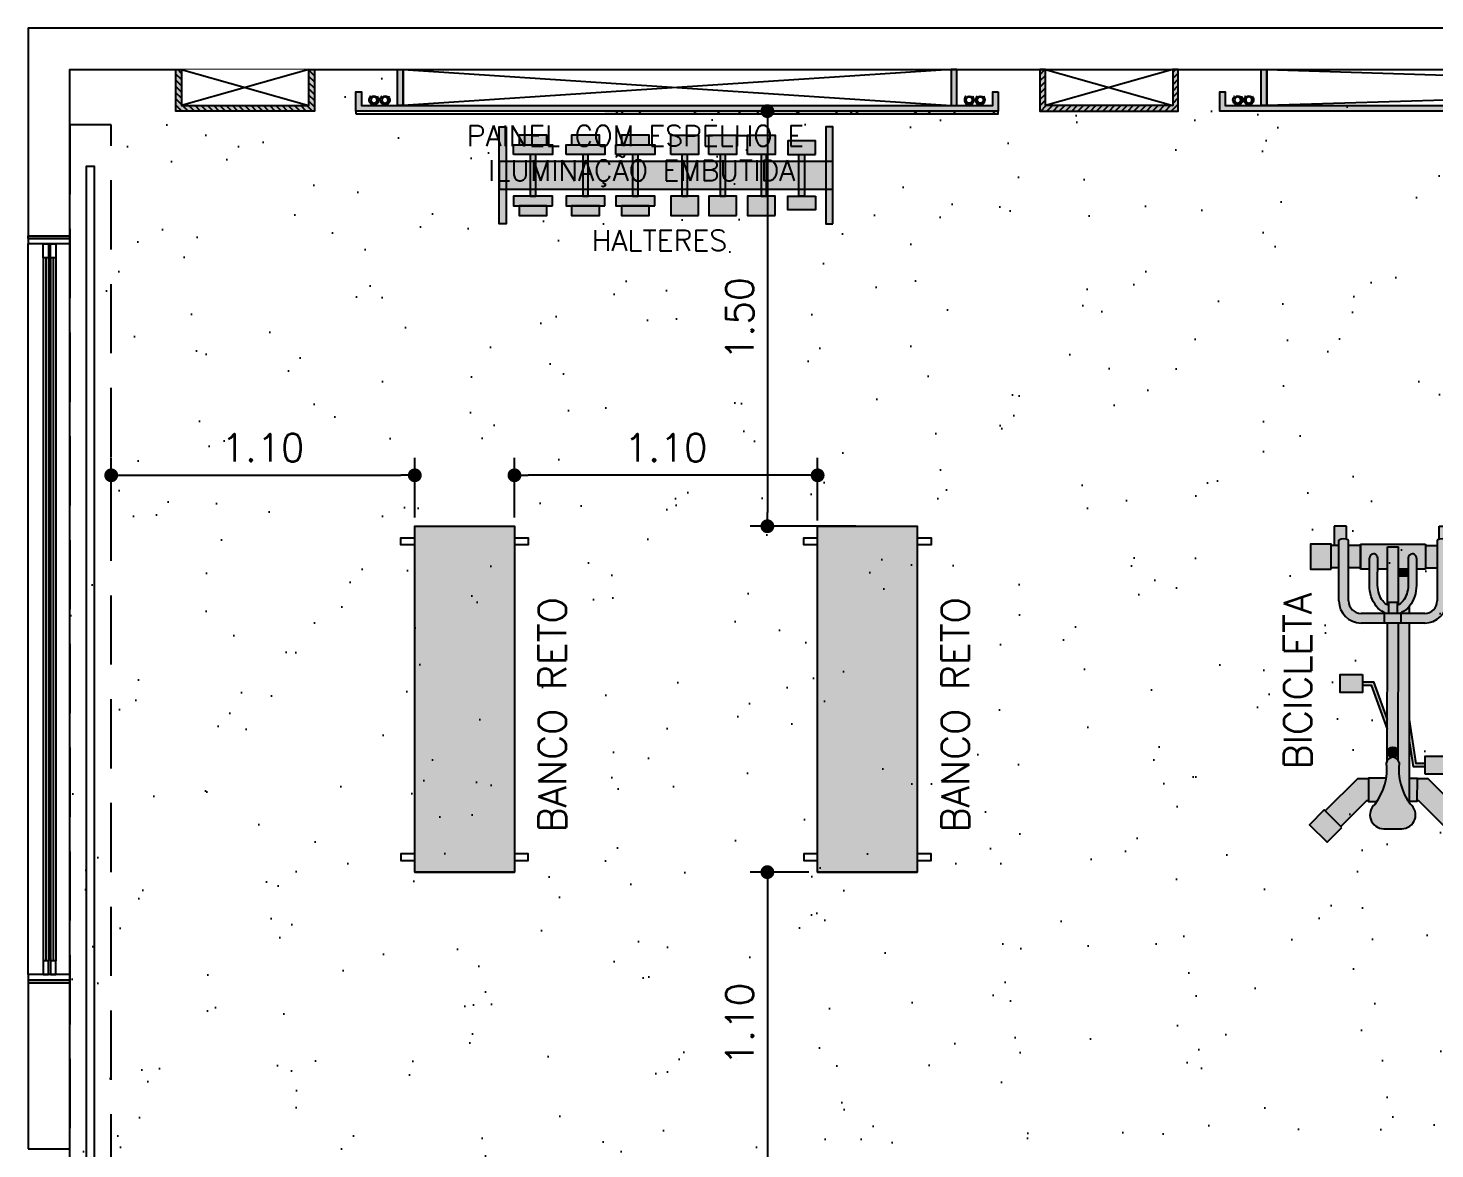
# Model space of a CAD drawing. Header units: inches. Extents: x -55 to 600, y -103 to 167.
# Drawn here: x 190.78 to 195.86, y -5.28 to -1.23 of the extents above; entities that cross this region are included whole.
import ezdxf

# ---------------------------------------------------------------- set-up
doc = ezdxf.new("R2010")
doc.units = ezdxf.units.IN
doc.header["$MEASUREMENT"] = 0
doc.set_wipeout_variables(frame=1)
doc.linetypes.add('HIDDEN', pattern=[0.375, 0.25, -0.125])
for name, color, linetype in [('AI-Caixilhos', 2, 'Continuous'), ('AI-Cotas', 12, 'Continuous'), ('AI-Hatch mob', 254, 'Continuous'), ('AI-Hatch piso', 252, 'Continuous'), ('AI-Mob', 2, 'Continuous'), ('AI-Pen 05', 5, 'Continuous'), ('AI-Piso', 1, 'Continuous'), ('AI-Produção', 1, 'Continuous'), ('AI-Proj', 1, 'HIDDEN'), ('AI-Texto acabamento', 1, 'Continuous')]:
    doc.layers.add(name, color=color, linetype=linetype)
doc.styles.add('RS100', font='romans.shx', dxfattribs={"height": 0.2})
doc.styles.add('RS50', font='romans.shx', dxfattribs={"height": 0.1})
doc.dimstyles.new('Cota 50', dxfattribs={"dimscale": 0.05, "dimtxt": 0.1, "dimasz": 1, "dimexe": 1.25, "dimexo": 0.625, "dimgap": 1, "dimtad": 1, "dimzin": 4, "dimdsep": 46, "dimtxsty": 'RS50', "dimblk": 'DOT', "dimcen": 0.1, "dimclrd": 12, "dimclre": 12, "dimclrt": 2, "dimadec": 0, "dimazin": 0, "dimtfac": 1, "dimtix": 1, "dimtmove": 0, "dimatfit": 3, "dimldrblk": 'DOT', "dimfxl": 1.25, "dimarcsym": 0})

# ---------------------------------------------------------------- blocks, each defined once
blk = doc.blocks.new('LÂMPADA T5-CORTE')
for p, q in [((-0.0045, 0), (-0.0045, -0.003)), ((-0.0045, 0), (-0.0045, -0.003)), ((0, 0), (0, -0.003)), ((0, 0), (0, -0.003)), ((-0.0153, -0.0317), (-0.0164, -0.0328)), ((-0.0155, -0.0337), (-0.0164, -0.0328)), ((-0.0144, -0.0326), (-0.0155, -0.0337)), ((-0.0096, -0.003), (-0.0096, -0.0047)), ((-0.0022, -0.003), (-0.0096, -0.003)), ((-0.0084, -0.0043), (-0.0084, -0.0055)), ((-0.0022, -0.0043), (-0.0084, -0.0043)), ((-0.0022, -0.003), (0.0052, -0.003)), ((-0.0022, -0.0043), (0.004, -0.0043)), ((0.004, -0.0043), (0.004, -0.0055)), ((0.0052, -0.003), (0.0052, -0.0047)), ((0.01, -0.0326), (0.0111, -0.0337)), ((0.0109, -0.0317), (0.0121, -0.0328)), ((0.0111, -0.0337), (0.0121, -0.0328))]:
    blk.add_line(p, q)
at = {"color": 253}
for p, q in [((0.0356, 0), (0.0356, -0.003)), ((0.0356, 0), (0.0356, -0.003)), ((0.0401, 0), (0.0401, -0.003)), ((0.0401, 0), (0.0401, -0.003)), ((0.0248, -0.0317), (0.0237, -0.0328)), ((0.0246, -0.0337), (0.0237, -0.0328)), ((0.0257, -0.0326), (0.0246, -0.0337)), ((0.0305, -0.003), (0.0305, -0.0047)), ((0.0379, -0.003), (0.0305, -0.003)), ((0.0317, -0.0043), (0.0317, -0.0055)), ((0.0379, -0.0043), (0.0317, -0.0043)), ((0.0379, -0.003), (0.0453, -0.003)), ((0.0379, -0.0043), (0.0441, -0.0043)), ((0.0441, -0.0043), (0.0441, -0.0055)), ((0.0453, -0.003), (0.0453, -0.0047)), ((0.0501, -0.0326), (0.0512, -0.0337)), ((0.051, -0.0317), (0.0521, -0.0328)), ((0.0512, -0.0337), (0.0521, -0.0328))]:
    blk.add_line(p, q, dxfattribs=at)
at = {"extrusion": (0, 0, -1)}
for radius in [0.0136, 0.0124, 0.0113]:
    blk.add_circle((0.0022, -0.0204), radius, dxfattribs=at)
at = {"color": 253, "extrusion": (0, 0, -1)}
for radius in [0.0136, 0.0124, 0.0113]:
    blk.add_circle((-0.0379, -0.0204), radius, dxfattribs=at)
at = {"extrusion": (0, 0, -1)}
for radius, start, end in [(0.0173, 319.096, 64.6642), (0.0161, 319.096, 67.4235), (0.0161, 112.5765, 220.904), (0.0173, 115.3358, 220.904)]:
    blk.add_arc((0.0022, -0.0204), radius, start, end, dxfattribs=at)
for centre, radius, start, end in [((-0.0153, -0.0317), 0.00124, 315, 40.904), ((-0.0022, 0.0032), 0.00834, 243.2214, 296.7786), ((0.0109, -0.0317), 0.00124, 139.096, 225)]:
    blk.add_arc(centre, radius, start, end)
at = {"color": 253, "extrusion": (0, 0, -1)}
for radius, start, end in [(0.0173, 319.096, 64.6642), (0.0161, 319.096, 67.4235), (0.0161, 112.5765, 220.904), (0.0173, 115.3358, 220.904)]:
    blk.add_arc((-0.0379, -0.0204), radius, start, end, dxfattribs=at)
at = {"color": 253}
for centre, radius, start, end in [((0.0248, -0.0317), 0.00124, 315, 40.904), ((0.0379, 0.0032), 0.00834, 243.2214, 296.7786), ((0.051, -0.0317), 0.00124, 139.096, 225)]:
    blk.add_arc(centre, radius, start, end, dxfattribs=at)
blk = doc.blocks.new('*U95')
blk.add_lwpolyline([(0.02, 0), (4.322, 0), (4.322, 0.13), (0.02, 0.13)], close=True)
at = {"layer": 'AI-Produção', "xscale": -1}
blk.add_blockref('LÂMPADA T5-CORTE', (-0.0472, 0.13), dxfattribs=at)
at = {"layer": 'AI-Produção'}
blk.add_blockref('LÂMPADA T5-CORTE', (4.3892, 0.13), dxfattribs=at)
blk.add_wipeout([(0.02, 0), (4.322, 0), (4.322, 0.13), (0.02, 0.13)])
at = {"layer": 'AI-Hatch mob', "true_color": 0xd3bf96}
h = blk.add_hatch(color=9, dxfattribs=at)
h.paths.add_polyline_path([(0.02, 0.13), (0, 0.13), (0, 0), (0.02, 0)])
h.paths.add_polyline_path([(4.492, 0.08), (4.492, 0.15), (-0.15, 0.15), (-0.15, 0.08), (-0.13, 0.08), (-0.13, 0.13), (4.472, 0.13), (4.472, 0.08)])
h.paths.add_polyline_path([(4.322, 0.13), (4.342, 0.13), (4.342, 0), (4.322, 0)])
blk.add_lwpolyline([(4.492, 0.08), (4.492, 0.15), (-0.15, 0.15), (-0.15, 0.08), (-0.13, 0.08), (-0.13, 0.13), (4.472, 0.13), (4.472, 0.08), (4.492, 0.08)])
for points in [[(0.02, 0.13), (0, 0.13), (0, 0), (0.02, 0)], [(4.322, 0.13), (4.342, 0.13), (4.342, 0), (4.322, 0)]]:
    blk.add_lwpolyline(points, close=True)
at = {"layer": 'AI-Produção'}
for p, q in [((0.02, 0), (4.322, 0.13)), ((4.322, 0), (0.02, 0.13))]:
    blk.add_line(p, q, dxfattribs=at)
blk = doc.blocks.new('*U96')
at = {"layer": 'AI-Hatch mob'}
h = blk.add_hatch(color=253, dxfattribs=at)
h.set_gradient(color1=(173, 173, 173), rotation=45, tint=1, name='CYLINDER')
h.paths.add_polyline_path([(0.8984, 0.01), (0.8984, 0), (2.32, 0), (2.32, 0.01)])
h = blk.add_hatch(dxfattribs=at)
h.set_pattern_fill('AR-RROOF', color=252, scale=0.15, angle=45, style=0)
h.set_pattern_definition([(45, (0.46553, 0), (0.127279, 0.339411), [2.25, -0.3, 0.75, -0.15]), (45, (0.55356, 0.1941), (-0.247134, 0.035002), [0.45, -0.0495, 0.9, -0.1125]), (45, (0.4284, 0.14319), (0.480479, 0.6226075), [1.2, -0.21, 0.6, -0.15])])
h.paths.add_polyline_path([(0.8984, 0.01), (0.8984, 0), (2.32, 0), (2.32, 0.01)])
blk.add_lwpolyline([(0, 0.01), (2.32, 0.01), (2.32, 0), (0, 0)], close=True)
blk = doc.blocks.new('sc2000')
at = {"layer": 'AI-Hatch mob', "ltscale": 3}
h = blk.add_hatch(color=31, dxfattribs=at)
h.paths.add_polyline_path([(-52.0181, 58.205), (-52.0831, 58.205), (-52.0831, 58.125), (-52.0181, 58.125)])
h.paths.add_polyline_path([(-52.313, 57.8984), (-52.378, 57.8984), (-52.378, 57.8184), (-52.313, 57.8184)])
h.paths.add_polyline_path([(-52.5607, 58.3157), (-52.6243, 58.2521), (-52.5713, 58.1991), (-52.5076, 58.2627)])
h.paths.add_polyline_path([(-52.5713, 57.8309), (-52.6243, 57.7779), (-52.5607, 57.7143), (-52.5076, 57.7673)])
h.paths.add_polyline_path([(-51.547, 57.7925), (-51.637, 57.7925), (-51.637, 57.7175), (-51.547, 57.7175)])
h.paths.add_polyline_path([(-51.547, 58.1325), (-51.637, 58.1325), (-51.637, 58.1), (-51.597, 58.1, -0.414214), (-51.582, 58.085, -0.414214), (-51.597, 58.07), (-51.637, 58.07), (-51.637, 58.035), (-51.557, 58.035), (-51.557, 57.995), (-51.637, 57.995), (-51.637, 57.96), (-51.597, 57.96, -0.414214), (-51.582, 57.945, -0.414214), (-51.597, 57.93), (-51.637, 57.93), (-51.637, 57.8975), (-51.547, 57.8975)])
h.paths.add_polyline_path([(-51.547, 58.3125), (-51.637, 58.3125), (-51.637, 58.2375), (-51.547, 58.2375)])
h.paths.add_polyline_path([(-51.482, 58.2275), (-51.552, 58.2275), (-51.552, 58.21), (-51.532, 58.21, -0.199474), (-51.5289, 58.1825), (-51.482, 58.1825)])
h.paths.add_polyline_path([(-51.482, 57.8475), (-51.5289, 57.8475, -0.199474), (-51.532, 57.82), (-51.552, 57.82), (-51.552, 57.8025), (-51.482, 57.8025)])
h = blk.add_hatch(color=254, dxfattribs=at)
h.paths.add_polyline_path([(-51.832, 57.985), (-51.832, 57.995), (-52.3286, 57.995, -0.087444), (-52.3361, 57.9923, 0.185248), (-52.4812, 57.955), (-51.832, 57.955)])
h.paths.add_polyline_path([(-51.832, 58.035), (-52.3286, 58.035, -0.269405), (-52.317, 58.015, -0.988484), (-52.2803, 58.0146, -0.99869), (-52.317, 58.0145, -0.263904), (-52.3286, 57.995), (-51.832, 57.995)])
h.paths.add_polyline_path([(-51.757, 58.03), (-51.797, 58.03), (-51.797, 58), (-51.757, 58)])
h.paths.add_polyline_path([(-51.557, 58.035), (-51.7663, 58.035, 0.011671), (-51.7677, 58.0326, 0.018802), (-51.7689, 58.03), (-51.757, 58.03), (-51.757, 58), (-51.7689, 58, 0.018802), (-51.7677, 57.9974, 0.011671), (-51.7663, 57.995), (-51.557, 57.995)])
h.paths.add_polyline_path([(-51.797, 58.13, -0.414214), (-51.752, 58.175), (-51.532, 58.175, 0.258865), (-51.532, 58.21), (-51.752, 58.21, 0.414214), (-51.832, 58.13), (-51.832, 58.045), (-51.797, 58.045)])
h.paths.add_polyline_path([(-51.797, 57.985), (-51.832, 57.985), (-51.832, 57.9, 0.414214), (-51.752, 57.82), (-51.532, 57.82, 0.258865), (-51.532, 57.855), (-51.752, 57.855, -0.414214), (-51.797, 57.9)])
h.paths.add_polyline_path([(-52.3945, 57.8875), (-52.3945, 57.9275), (-52.4745, 57.9275), (-52.4745, 57.9206), (-52.5677, 57.8274), (-52.5112, 57.7708)])
h.paths.add_polyline_path([(-52.5112, 58.2592), (-52.5677, 58.2026), (-52.4745, 58.1094), (-52.4745, 58.1025), (-52.3945, 58.1025), (-52.3945, 58.1425)])
h = blk.add_hatch(color=254, dxfattribs=at)
h.paths.add_polyline_path([(-52.392, 58.1025), (-52.477, 58.1025), (-52.477, 58.0721, 0.110511), (-52.392, 58.0388)])
h.paths.add_polyline_path([(-52.392, 57.955), (-52.477, 57.955), (-52.477, 57.9275), (-52.392, 57.9275)])
h.paths.add_polyline_path([(-52.1807, 57.955), (-52.2579, 57.955), (-52.3515, 57.9403), (-52.3515, 57.8984), (-52.3395, 57.8984), (-52.3395, 57.93)])
h.paths.add_polyline_path([(-52.0446, 58.085), (-52.0446, 58.125), (-52.0566, 58.125), (-52.0566, 58.0934), (-52.2154, 58.035), (-52.1807, 58.035)])
h.paths.add_polyline_path([(-51.582, 58.085, 0.414214), (-51.597, 58.1), (-51.6947, 58.1, 0.079466), (-51.7368, 58.0933, 0.088475), (-51.7706, 58.0751, 0.105141), (-51.7943, 58.0465, 0.023896), (-51.797, 58.0406), (-51.797, 58.03), (-51.7689, 58.03, -0.018802), (-51.7677, 58.0326, -0.105141), (-51.7519, 58.0516, -0.088475), (-51.7275, 58.0648, -0.079466), (-51.6947, 58.07), (-51.597, 58.07, 0.414214)])
h.paths.add_polyline_path([(-51.797, 58.045), (-51.832, 58.045), (-51.832, 57.985), (-51.797, 57.985)])
h.paths.add_polyline_path([(-51.552, 58.175), (-51.632, 58.175), (-51.632, 58.1325), (-51.552, 58.1325)])
h.paths.add_polyline_path([(-51.552, 58.2375), (-51.632, 58.2375), (-51.632, 58.21), (-51.552, 58.21)])
h.paths.add_polyline_path([(-51.552, 57.8975), (-51.632, 57.8975), (-51.632, 57.855), (-51.552, 57.855)])
h.paths.add_polyline_path([(-51.552, 57.82), (-51.632, 57.82), (-51.632, 57.7925), (-51.552, 57.7925)])
for color, points in [(31, [(-52.3361, 58.0377, -0.192811), (-52.4861, 58.0786, 0.71015), (-52.5752, 58.0475), (-52.5752, 57.9825, 0.71015), (-52.4861, 57.9514, -0.192811), (-52.3361, 57.9923, 0.359647), (-52.317, 58.0145, -0.006447), (-52.317, 58.015, 0.365458)]), (254, [(-52.317, 58.015, -0.005136), (-52.317, 58.0145, 0.99869), (-52.2803, 58.0146, 0.988484)]), (254, [(-51.597, 57.96), (-51.6947, 57.96, -0.079466), (-51.7275, 57.9652, -0.088475), (-51.7519, 57.9784, -0.105141), (-51.7677, 57.9974, -0.018802), (-51.7689, 58), (-51.797, 58), (-51.797, 57.9894, 0.023896), (-51.7943, 57.9835, 0.105141), (-51.7706, 57.9549, 0.088475), (-51.7368, 57.9367, 0.079466), (-51.6947, 57.93), (-51.597, 57.93, 0.414214), (-51.582, 57.945, 0.414214)]), (254, [(-51.637, 57.995), (-51.6617, 57.995), (-51.6617, 57.96), (-51.637, 57.96)])]:
    blk.add_hatch(color=color, dxfattribs=at).paths.add_polyline_path(points)
h = blk.add_hatch(color=254, dxfattribs=at)
h.paths.add_polyline_path([(-51.7943, 57.9835, -0.023896), (-51.797, 57.9894), (-51.797, 57.985), (-51.797, 57.955), (-51.7707, 57.955, -0.104668)])
h.paths.add_polyline_path([(-51.6617, 57.995), (-51.7663, 57.995, 0.093356), (-51.7519, 57.9784, 0.088475), (-51.7275, 57.9652, 0.079466), (-51.6947, 57.96), (-51.6617, 57.96)])
at = {"color": 0}
for p, q in [((-51.632, 58.21), (-51.632, 58.2375)), ((-51.552, 58.21), (-51.552, 58.2375)), ((-51.752, 58.21), (-51.532, 58.21)), ((-51.482, 58.2275), (-51.552, 58.2275)), ((-51.5289, 58.1825), (-51.482, 58.1825)), ((-51.482, 58.1825), (-51.482, 58.2275)), ((-51.832, 58.045), (-51.832, 58.13)), ((-51.797, 58.045), (-51.797, 58.13)), ((-51.752, 58.175), (-51.532, 58.175)), ((-51.637, 58.1325), (-51.547, 58.1325)), ((-51.547, 58.1325), (-51.637, 58.1325)), ((-51.637, 58.1), (-51.637, 58.1325)), ((-51.632, 58.1325), (-51.632, 58.175)), ((-51.552, 58.1325), (-51.552, 58.175)), ((-51.547, 58.1325), (-51.547, 57.8975)), ((-52.3286, 58.035), (-51.832, 58.035)), ((-51.832, 58.045), (-51.797, 58.045)), ((-51.832, 57.985), (-51.832, 58.045)), ((-51.797, 57.985), (-51.797, 58.045)), ((-51.7663, 58.035), (-51.557, 58.035)), ((-51.637, 58.035), (-51.637, 58.07)), ((-51.557, 58.035), (-51.557, 57.995)), ((-52.3286, 57.995), (-51.832, 57.995)), ((-51.832, 57.985), (-51.797, 57.985)), ((-51.832, 57.9), (-51.832, 57.985)), ((-51.797, 57.9), (-51.797, 57.985)), ((-51.7663, 57.995), (-51.557, 57.995)), ((-51.6617, 57.995), (-51.6617, 57.96)), ((-51.637, 57.96), (-51.637, 57.995)), ((-52.4812, 57.955), (-51.832, 57.955)), ((-51.797, 57.955), (-51.7707, 57.955)), ((-51.637, 57.8975), (-51.637, 57.93)), ((-51.547, 57.8975), (-51.637, 57.8975)), ((-51.632, 57.8975), (-51.632, 57.855)), ((-51.552, 57.8975), (-51.552, 57.855)), ((-51.532, 57.855), (-51.752, 57.855)), ((-51.5289, 57.8475), (-51.482, 57.8475)), ((-51.482, 57.8475), (-51.482, 57.8025)), ((-51.532, 57.82), (-51.752, 57.82)), ((-51.632, 57.82), (-51.632, 57.7925)), ((-51.552, 57.82), (-51.552, 57.7925)), ((-51.482, 57.8025), (-51.552, 57.8025))]:
    blk.add_line(p, q, dxfattribs=at)
for points in [[(-52.5713, 58.1991), (-52.5076, 58.2627), (-52.5607, 58.3157), (-52.6243, 58.2521)], [(-51.637, 58.2375), (-51.547, 58.2375), (-51.547, 58.3125), (-51.637, 58.3125)], [(-52.0181, 58.125), (-52.0831, 58.125), (-52.0831, 58.205), (-52.0181, 58.205)], [(-51.797, 58.03), (-51.757, 58.03), (-51.757, 58), (-51.797, 58)], [(-52.378, 57.8984), (-52.313, 57.8984), (-52.313, 57.8184), (-52.378, 57.8184)], [(-52.5713, 57.8309), (-52.5076, 57.7673), (-52.5607, 57.7143), (-52.6243, 57.7779)], [(-51.637, 57.7925), (-51.547, 57.7925), (-51.547, 57.7175), (-51.637, 57.7175)]]:
    blk.add_lwpolyline(points, close=True, dxfattribs=at)
for points in [[(-52.3945, 58.1025), (-52.3945, 58.1425), (-52.5112, 58.2592)], [(-52.4745, 58.1025), (-52.4745, 58.1094), (-52.5677, 58.2026)], [(-52.392, 58.0388), (-52.392, 58.1025), (-52.477, 58.1025), (-52.477, 58.0721)], [(-52.0566, 58.125), (-52.0566, 58.0934), (-52.2154, 58.035)], [(-52.0446, 58.125), (-52.0446, 58.085), (-52.1807, 58.035)], [(-52.5752, 58.0475), (-52.5752, 57.9825)], [(-52.5677, 57.8274), (-52.4745, 57.9206), (-52.4745, 57.9275)], [(-52.5112, 57.7708), (-52.3945, 57.8875), (-52.3945, 57.9275)], [(-52.392, 57.955), (-52.392, 57.9275), (-52.477, 57.9275), (-52.477, 57.955)], [(-52.3515, 57.8984), (-52.3515, 57.9403), (-52.2579, 57.955)], [(-52.3395, 57.8984), (-52.3395, 57.93), (-52.1807, 57.955)]]:
    blk.add_lwpolyline(points, dxfattribs=at)
for points in [[(-51.797, 58.0406, -0.023896), (-51.7943, 58.0465, -0.105141), (-51.7706, 58.0751, -0.088475), (-51.7368, 58.0933, -0.079466), (-51.6947, 58.1), (-51.597, 58.1)], [(-51.6897, 58.1), (-51.6897, 58.1, 0.079466)], [(-51.7689, 58.03, -0.018802), (-51.7677, 58.0326, -0.105141), (-51.7519, 58.0516, -0.088475), (-51.7275, 58.0648, -0.079466), (-51.6947, 58.07), (-51.597, 58.07)], [(-51.608, 58.07), (-51.608, 58.07, 0.021827)], [(-51.597, 57.93), (-51.6947, 57.93, -0.079466), (-51.7368, 57.9367, -0.088475), (-51.7706, 57.9549, -0.105141), (-51.7943, 57.9835, -0.023896), (-51.797, 57.9894, -0.120983)], [(-51.597, 57.96), (-51.6947, 57.96, -0.079466), (-51.7275, 57.9652, -0.088475), (-51.7519, 57.9784, -0.105141), (-51.7677, 57.9974, -0.018802), (-51.7689, 58, -0.120983)]]:
    blk.add_lwpolyline(points, format="xyb", dxfattribs=at)
blk.add_circle((-52.2986, 58.0146), 0.0183, dxfattribs=at)
for centre, radius, start, end in [((-51.752, 58.13), 0.08, 90, 180), ((-51.5635, 58.1925), 0.0361, 330.9734, 29.0266), ((-51.752, 58.13), 0.045, 90, 180), ((-52.5252, 58.0475), 0.05, 38.4781, 180), ((-52.36, 58.2454), 0.2091, 232.9124, 276.5658), ((-51.597, 58.085), 0.015, 0, 90), ((-51.597, 58.085), 0.015, 270, 0), ((-52.34, 58.015), 0.023, 279.699, 80.301), ((-52.5252, 57.9825), 0.05, 180, 321.5219), ((-52.36, 57.7846), 0.2091, 83.4342, 127.0876), ((-51.597, 57.945), 0.015, 0, 90), ((-51.597, 57.945), 0.015, 270, 0), ((-51.752, 57.9), 0.08, 180, 270), ((-51.752, 57.9), 0.045, 180, 270), ((-51.5635, 57.8375), 0.0361, 330.9734, 29.0266)]:
    blk.add_arc(centre, radius, start, end, dxfattribs=at)
blk = doc.blocks.new('RACK PESOS')
at = {"layer": 'AI-Hatch mob', "ltscale": 3, "true_color": 0xede8c4}
h = blk.add_hatch(color=254, dxfattribs=at)
h.paths.add_polyline_path([(0, -1.1803), (0.35, -1.1803), (0.35, -1.2053), (0, -1.2053)])
h.paths.add_polyline_path([(0.35, 0), (0, 0), (0, -0.025), (0.35, -0.025)])
at = {"layer": 'AI-Hatch mob', "ltscale": 3}
blk.add_hatch(color=254, dxfattribs=at).paths.add_polyline_path([(0.125, -1.2053), (0.225, -1.2053), (0.225, 0), (0.125, 0)])
h = blk.add_hatch(color=31, dxfattribs=at)
h.paths.add_polyline_path([(0.1, -0.5856), (0.03, -0.5856), (0.03, -0.4856), (0.1, -0.4856)])
h.paths.add_polyline_path([(0.25, -0.5256), (0.1, -0.5256), (0.1, -0.5456), (0.25, -0.5456)])
h.paths.add_polyline_path([(0.32, -0.4856), (0.25, -0.4856), (0.25, -0.5856), (0.32, -0.5856)])
h.paths.add_polyline_path([(0.065, -1.033), (0.03, -1.033), (0.03, -1.133), (0.065, -1.133)])
h.paths.add_polyline_path([(0.1, -1.153), (0.065, -1.153), (0.065, -1.013), (0.1, -1.013)])
h.paths.add_polyline_path([(0.25, -1.073), (0.1, -1.073), (0.1, -1.093), (0.25, -1.093)])
h.paths.add_polyline_path([(0.285, -1.133), (0.32, -1.133), (0.32, -1.033), (0.285, -1.033)])
h.paths.add_polyline_path([(0.285, -1.013), (0.25, -1.013), (0.25, -1.153), (0.285, -1.153)])
h.paths.add_polyline_path([(0.065, -0.8435), (0.03, -0.8435), (0.03, -0.9435), (0.065, -0.9435)])
h.paths.add_polyline_path([(0.1, -0.9635), (0.065, -0.9635), (0.065, -0.8235), (0.1, -0.8235)])
h.paths.add_polyline_path([(0.25, -0.8835), (0.1, -0.8835), (0.1, -0.9035), (0.25, -0.9035)])
h.paths.add_polyline_path([(0.285, -0.9435), (0.32, -0.9435), (0.32, -0.8435), (0.285, -0.8435)])
h.paths.add_polyline_path([(0.285, -0.8235), (0.25, -0.8235), (0.25, -0.9635), (0.285, -0.9635)])
h.paths.add_polyline_path([(0.065, -0.6636), (0.03, -0.6636), (0.03, -0.7636), (0.065, -0.7636)])
h.paths.add_polyline_path([(0.1, -0.7836), (0.065, -0.7836), (0.065, -0.6436), (0.1, -0.6436)])
h.paths.add_polyline_path([(0.25, -0.7036), (0.1, -0.7036), (0.1, -0.7236), (0.25, -0.7236)])
h.paths.add_polyline_path([(0.285, -0.7636), (0.32, -0.7636), (0.32, -0.6636), (0.285, -0.6636)])
h.paths.add_polyline_path([(0.285, -0.6436), (0.25, -0.6436), (0.25, -0.7836), (0.285, -0.7836)])
h.paths.add_polyline_path([(0.1, -0.4476), (0.03, -0.4476), (0.03, -0.3476), (0.1, -0.3476)])
h.paths.add_polyline_path([(0.25, -0.3876), (0.1, -0.3876), (0.1, -0.4076), (0.25, -0.4076)])
h.paths.add_polyline_path([(0.32, -0.3476), (0.25, -0.3476), (0.25, -0.4476), (0.32, -0.4476)])
h.paths.add_polyline_path([(0.1, -0.3083), (0.03, -0.3083), (0.03, -0.2083), (0.1, -0.2083)])
h.paths.add_polyline_path([(0.25, -0.2392), (0.1, -0.2392), (0.1, -0.2592), (0.25, -0.2592)])
h.paths.add_polyline_path([(0.32, -0.2083), (0.25, -0.2083), (0.25, -0.3083), (0.32, -0.3083)])
h.paths.add_polyline_path([(0.25, -0.0624), (0.3, -0.0624), (0.3, -0.1624), (0.25, -0.1624)])
h.paths.add_polyline_path([(0.1, -0.1024), (0.25, -0.1024), (0.25, -0.1224), (0.1, -0.1224)])
h.paths.add_polyline_path([(0.1, -0.0624), (0.05, -0.0624), (0.05, -0.1624), (0.1, -0.1624)])
at = {"ltscale": 3}
for points in [[(0.35, 0), (0, 0), (0, -0.025), (0.35, -0.025)], [(0.125, -1.2053), (0.225, -1.2053), (0.225, 0), (0.125, 0)], [(0.1, -0.0624), (0.05, -0.0624), (0.05, -0.1624), (0.1, -0.1624)], [(0.25, -0.0624), (0.3, -0.0624), (0.3, -0.1624), (0.25, -0.1624)], [(0.1, -0.1024), (0.25, -0.1024), (0.25, -0.1224), (0.1, -0.1224)], [(0.1, -0.3083), (0.03, -0.3083), (0.03, -0.2083), (0.1, -0.2083)], [(0.25, -0.2392), (0.1, -0.2392), (0.1, -0.2592), (0.25, -0.2592)], [(0.32, -0.2083), (0.25, -0.2083), (0.25, -0.3083), (0.32, -0.3083)], [(0.1, -0.4476), (0.03, -0.4476), (0.03, -0.3476), (0.1, -0.3476)], [(0.32, -0.3476), (0.25, -0.3476), (0.25, -0.4476), (0.32, -0.4476)], [(0.25, -0.3876), (0.1, -0.3876), (0.1, -0.4076), (0.25, -0.4076)], [(0.1, -0.5856), (0.03, -0.5856), (0.03, -0.4856), (0.1, -0.4856)], [(0.32, -0.4856), (0.25, -0.4856), (0.25, -0.5856), (0.32, -0.5856)], [(0.25, -0.5256), (0.1, -0.5256), (0.1, -0.5456), (0.25, -0.5456)], [(0.1, -0.7836), (0.065, -0.7836), (0.065, -0.6436), (0.1, -0.6436)], [(0.285, -0.6436), (0.25, -0.6436), (0.25, -0.7836), (0.285, -0.7836)], [(0.065, -0.6636), (0.03, -0.6636), (0.03, -0.7636), (0.065, -0.7636)], [(0.25, -0.7036), (0.1, -0.7036), (0.1, -0.7236), (0.25, -0.7236)], [(0.285, -0.7636), (0.32, -0.7636), (0.32, -0.6636), (0.285, -0.6636)], [(0.065, -0.8435), (0.03, -0.8435), (0.03, -0.9435), (0.065, -0.9435)], [(0.1, -0.9635), (0.065, -0.9635), (0.065, -0.8235), (0.1, -0.8235)], [(0.285, -0.8235), (0.25, -0.8235), (0.25, -0.9635), (0.285, -0.9635)], [(0.285, -0.9435), (0.32, -0.9435), (0.32, -0.8435), (0.285, -0.8435)], [(0.25, -0.8835), (0.1, -0.8835), (0.1, -0.9035), (0.25, -0.9035)], [(0.1, -1.153), (0.065, -1.153), (0.065, -1.013), (0.1, -1.013)], [(0.285, -1.013), (0.25, -1.013), (0.25, -1.153), (0.285, -1.153)], [(0.065, -1.033), (0.03, -1.033), (0.03, -1.133), (0.065, -1.133)], [(0.285, -1.133), (0.32, -1.133), (0.32, -1.033), (0.285, -1.033)], [(0.25, -1.073), (0.1, -1.073), (0.1, -1.093), (0.25, -1.093)], [(0, -1.1803), (0.35, -1.1803), (0.35, -1.2053), (0, -1.2053)]]:
    blk.add_lwpolyline(points, close=True, dxfattribs=at)
blk = doc.blocks.new('banco reto 1250x460mm')
at = {"layer": 'AI-Hatch mob'}
blk.add_hatch(color=31, dxfattribs=at).paths.add_polyline_path([(0, 0.36), (0, 0), (1.25, 0), (1.25, 0.36)])
for points in [[(0.0666, 0.36), (0.0666, 0.41), (0.0416, 0.41), (0.0416, 0.36)], [(1.1834, 0.36), (1.1834, 0.41), (1.2084, 0.41), (1.2084, 0.36)], [(0, 0.36), (0, 0), (0, 0.36), (1.25, 0.36), (1.25, 0), (0, 0)], [(0.0416, 0), (0.0416, -0.05), (0.0666, -0.05), (0.0666, 0)], [(1.2084, 0), (1.2084, -0.05), (1.1834, -0.05), (1.1834, 0)]]:
    blk.add_lwpolyline(points)
blk = doc.blocks.new('_Dot')
at = {"color": 0, "linetype": 'ByBlock', "lineweight": -2}
blk.add_line((-0.5, 0), (-1, 0), dxfattribs=at)
at = {"color": 0, "linetype": 'ByBlock', "const_width": 0.5}
blk.add_lwpolyline([(-0.25, 0, 1), (0.25, 0, 1)], format="xyb", close=True, dxfattribs=at)
blk = doc.blocks.new('*D101')
at = {"layer": 'AI-Cotas', "color": 12, "lineweight": -2, "ltscale": 3, "transparency": 16777216}
for p, q in [((193.5976, -4.2834), (193.3849, -4.2834)), ((193.4474, -4.3334), (193.4474, -5.3319)), ((193.1939, -5.3819), (193.5099, -5.3819))]:
    blk.add_line(p, q, dxfattribs=at)
at = {"layer": 'DEFPOINTS', "color": 0, "ltscale": 3, "transparency": 16777216}
for p in [(193.6289, -4.2834), (193.1626, -5.3819), (193.4474, -5.3819)]:
    blk.add_point(p, dxfattribs=at)
at = {"layer": 'AI-Cotas', "color": 12, "lineweight": -2, "ltscale": 3, "transparency": 16777216, "xscale": 0.05, "yscale": 0.05, "zscale": 0.05}
for p, rotation in [((193.4474, -4.2834), 90), ((193.4474, -5.3819), 270)]:
    blk.add_blockref('_Dot', p, dxfattribs=dict(at, rotation=rotation))
at = {"layer": 'AI-Cotas', "color": 2, "ltscale": 3, "transparency": 16777216, "insert": (193.3474, -4.8326), "char_height": 0.1, "attachment_point": 5, "rotation": 90, "style": 'RS50'}
blk.add_mtext('1.10', dxfattribs=at)
blk = doc.blocks.new('*D102')
at = {"layer": 'AI-Cotas', "color": 12, "lineweight": -2, "ltscale": 3, "transparency": 16777216}
for p, q in [((192.5339, -3.0021), (192.5339, -2.7868)), ((193.6289, -3.0125), (193.6289, -2.7868)), ((193.5789, -2.8493), (192.5839, -2.8493))]:
    blk.add_line(p, q, dxfattribs=at)
at = {"layer": 'DEFPOINTS', "color": 0, "ltscale": 3, "transparency": 16777216}
for p in [(192.5339, -2.8493), (192.5339, -3.0334), (193.6289, -3.0438)]:
    blk.add_point(p, dxfattribs=at)
at = {"layer": 'AI-Cotas', "color": 12, "lineweight": -2, "ltscale": 3, "transparency": 16777216, "xscale": 0.05, "yscale": 0.05, "zscale": 0.05, "rotation": 180}
blk.add_blockref('_Dot', (192.5339, -2.8493), dxfattribs=at)
at = {"layer": 'AI-Cotas', "color": 12, "lineweight": -2, "ltscale": 3, "transparency": 16777216, "xscale": 0.05, "yscale": 0.05, "zscale": 0.05}
blk.add_blockref('_Dot', (193.6289, -2.8493), dxfattribs=at)
at = {"layer": 'AI-Cotas', "color": 2, "ltscale": 3, "transparency": 16777216, "insert": (193.0814, -2.7493), "char_height": 0.1, "attachment_point": 5, "style": 'RS50'}
blk.add_mtext('1.10', dxfattribs=at)
blk = doc.blocks.new('*U97')
blk.add_lwpolyline([(0.02, 0), (2, 0), (2, 0.13), (0.02, 0.13)], close=True)
at = {"layer": 'AI-Produção', "xscale": -1}
blk.add_blockref('LÂMPADA T5-CORTE', (-0.0472, 0.13), dxfattribs=at)
at = {"layer": 'AI-Produção'}
blk.add_blockref('LÂMPADA T5-CORTE', (2.0672, 0.13), dxfattribs=at)
blk.add_wipeout([(0.02, 0), (2, 0), (2, 0.13), (0.02, 0.13)])
at = {"layer": 'AI-Hatch mob', "true_color": 0xd3bf96}
h = blk.add_hatch(color=9, dxfattribs=at)
h.paths.add_polyline_path([(0.02, 0.13), (0, 0.13), (0, 0), (0.02, 0)])
h.paths.add_polyline_path([(2.17, 0.08), (2.17, 0.15), (-0.15, 0.15), (-0.15, 0.08), (-0.13, 0.08), (-0.13, 0.13), (2.15, 0.13), (2.15, 0.08)])
h.paths.add_polyline_path([(2, 0.13), (2.02, 0.13), (2.02, 0), (2, 0)])
blk.add_lwpolyline([(2.17, 0.08), (2.17, 0.15), (-0.15, 0.15), (-0.15, 0.08), (-0.13, 0.08), (-0.13, 0.13), (2.15, 0.13), (2.15, 0.08), (2.17, 0.08)])
for points in [[(0.02, 0.13), (0, 0.13), (0, 0), (0.02, 0)], [(2, 0.13), (2.02, 0.13), (2.02, 0), (2, 0)]]:
    blk.add_lwpolyline(points, close=True)
at = {"layer": 'AI-Produção'}
for p, q in [((0.02, 0), (2, 0.13)), ((2, 0), (0.02, 0.13))]:
    blk.add_line(p, q, dxfattribs=at)
blk = doc.blocks.new('PILARETE EM MADEIRA - DIMENSIONÁVEL')
blk.add_wipeout([(0.02, 0), (0.48, 0), (0.48, 0.13), (0.02, 0.13)])
at = {"layer": 'AI-Hatch mob', "true_color": 0x836344}
blk.add_hatch(color=37, dxfattribs=at).paths.add_polyline_path([(0.02, 0), (0.02, 0.13), (0.48, 0.13), (0.48, 0), (0.5, 0), (0.5, 0.15), (0, 0.15), (0, 0)])
at = {"layer": 'AI-Hatch mob'}
h = blk.add_hatch(dxfattribs=at)
h.set_pattern_fill('ANSI31', color=1, scale=0.005, angle=180.0003)
h.set_pattern_definition([(225.000259, (-52.378875, 64.384175), (0.011225371, -0.0112252694), [])])
h.paths.add_polyline_path([(0.02, 0), (0.02, 0.13), (0.48, 0.13), (0.48, 0), (0.5, 0), (0.5, 0.15), (0, 0.15), (0, 0)])
blk.add_lwpolyline([(0.02, 0), (0.02, 0.13), (0.48, 0.13), (0.48, 0), (0.5, 0), (0.5, 0.15), (0, 0.15), (0, 0), (0.02, 0)])
at = {"layer": 'AI-Hatch mob', "color": 1}
for p, q in [((0.02, 0), (0.48, 0.13)), ((0.48, 0), (0.02, 0.13))]:
    blk.add_line(p, q, dxfattribs=at)
blk = doc.blocks.new('*U93')
at = {"ltscale": 0.5}
for p, q in [((0.002, 2.68), (-0.148, 2.68)), ((-0.148, 2.68), (0.002, 2.68)), ((-0.148, 2.68), (-0.148, 2.66)), ((-0.148, 2.66), (0.002, 2.66)), ((0.002, 2.68), (0.002, 2.66)), ((-0.148, 0.02), (0.002, 0.02)), ((-0.148, 0.02), (-0.148, 0)), ((-0.148, 0), (0.002, 0)), ((0.002, 0.02), (0.002, 0))]:
    blk.add_line(p, q, dxfattribs=at)
at = {"color": 1, "ltscale": 0.25}
for p, q in [((-0.148, 0.02), (-0.148, 2.66)), ((0.002, 0.02), (0.002, 2.66)), ((-0.0985, 2.61), (-0.0985, 0.07)), ((-0.0785, 2.61), (-0.0785, 0.07)), ((-0.072, 2.61), (-0.072, 0.07)), ((-0.052, 2.61), (-0.052, 0.07))]:
    blk.add_line(p, q, dxfattribs=at)
at = {"color": 252, "ltscale": 0.25}
for p, q in [((-0.0885, 2.61), (-0.0885, 0.07)), ((-0.062, 2.61), (-0.062, 0.07))]:
    blk.add_line(p, q, dxfattribs=at)
at = {"color": 1, "ltscale": 0.25}
for points in [[(-0.148, 2.68), (0.002, 2.68), (0.002, 2.69), (-0.148, 2.69)], [(-0.148, 0), (0.002, 0), (0.002, -0.01), (-0.148, -0.01)]]:
    blk.add_lwpolyline(points, close=True, dxfattribs=at)
at = {"ltscale": 0.25}
for points in [[(-0.0785, 2.66), (-0.0985, 2.66), (-0.0985, 2.61), (-0.0785, 2.61)], [(-0.052, 2.66), (-0.072, 2.66), (-0.072, 2.61), (-0.052, 2.61)], [(-0.0985, 0.07), (-0.0785, 0.07), (-0.0785, 0.02), (-0.0985, 0.02)], [(-0.072, 0.07), (-0.052, 0.07), (-0.052, 0.02), (-0.072, 0.02)]]:
    blk.add_lwpolyline(points, close=True, dxfattribs=at)
blk = doc.blocks.new('*U94')
blk.add_lwpolyline([(0, 0), (7.2, 0), (7.2, 0.15), (0, 0.15)], close=True)
at = {"layer": 'AI-Produção'}
blk.add_lwpolyline([(0.15, 0.06), (7.05, 0.06), (7.05, 0.09), (0.15, 0.09)], close=True, dxfattribs=at)
blk = doc.blocks.new('*D103')
at = {"layer": 'AI-Cotas', "color": 12, "lineweight": -2, "ltscale": 3, "transparency": 16777216}
for p, q in [((193.6705, -1.5334), (193.3849, -1.5334)), ((193.4474, -1.5834), (193.4474, -2.9834)), ((193.7665, -3.0334), (193.3849, -3.0334))]:
    blk.add_line(p, q, dxfattribs=at)
at = {"layer": 'DEFPOINTS', "color": 0, "ltscale": 3, "transparency": 16777216}
for p in [(193.7018, -1.5334), (193.4474, -3.0334), (193.7978, -3.0334)]:
    blk.add_point(p, dxfattribs=at)
at = {"layer": 'AI-Cotas', "color": 12, "lineweight": -2, "ltscale": 3, "transparency": 16777216, "xscale": 0.05, "yscale": 0.05, "zscale": 0.05}
for p, rotation in [((193.4474, -1.5334), 90), ((193.4474, -3.0334), 270)]:
    blk.add_blockref('_Dot', p, dxfattribs=dict(at, rotation=rotation))
at = {"layer": 'AI-Cotas', "color": 2, "ltscale": 3, "transparency": 16777216, "insert": (193.3474, -2.2834), "char_height": 0.1, "attachment_point": 5, "rotation": 90, "style": 'RS50'}
blk.add_mtext('1.50', dxfattribs=at)
blk = doc.blocks.new('*D104')
at = {"layer": 'AI-Cotas', "color": 12, "lineweight": -2, "ltscale": 3, "transparency": 16777216}
for p, q in [((191.0774, -3.0125), (191.0774, -2.7868)), ((192.1739, -3.0021), (192.1739, -2.7868)), ((191.1274, -2.8493), (192.1239, -2.8493))]:
    blk.add_line(p, q, dxfattribs=at)
at = {"layer": 'DEFPOINTS', "color": 0, "ltscale": 3, "transparency": 16777216}
for p in [(192.1739, -2.8493), (191.0774, -3.0438), (192.1739, -3.0334)]:
    blk.add_point(p, dxfattribs=at)
at = {"layer": 'AI-Cotas', "color": 12, "lineweight": -2, "ltscale": 3, "transparency": 16777216, "xscale": 0.05, "yscale": 0.05, "zscale": 0.05, "rotation": 180}
blk.add_blockref('_Dot', (191.0774, -2.8493), dxfattribs=at)
at = {"layer": 'AI-Cotas', "color": 12, "lineweight": -2, "ltscale": 3, "transparency": 16777216, "xscale": 0.05, "yscale": 0.05, "zscale": 0.05}
blk.add_blockref('_Dot', (192.1739, -2.8493), dxfattribs=at)
at = {"layer": 'AI-Cotas', "color": 2, "ltscale": 3, "transparency": 16777216, "insert": (191.6256, -2.7493), "char_height": 0.1, "attachment_point": 5, "style": 'RS50'}
blk.add_mtext('1.10', dxfattribs=at)

msp = doc.modelspace()

# ---------------------------------------------------------------- hatches: boundary and pattern name
at = {"layer": 'AI-Hatch piso', "true_color": 0xd3bf96}
h = msp.add_hatch(dxfattribs=at)
h.set_pattern_fill('AR-SAND', color=9, scale=0.01, angle=90, style=0)
h.set_pattern_definition([(127.5, (210.64656, 101.05896), (-0.4894132, -0.0160003), [0, -0.38608, 0, -0.4318, 0, -0.41275]), (97.5, (210.64656, 101.05896), (-0.716825, 0.4495233), [0, -0.20828, 0, -0.34798, 0, -0.13335]), (57.5, (210.64656, 100.74654), (-0.0014372, 0.7909924), [0, -0.127, 0, -0.4572, 0, -0.5969]), (47.5, (210.64656, 100.74654), (-0.2229293, 0.7635565), [0, -0.0635, 0, -0.29972, 0, -0.3429])])
h.paths.add_polyline_path([(190.9274, -1.3834), (203.8774, -1.3834), (203.8774, -8.7834), (190.9274, -8.7834)])

# ---------------------------------------------------------------- linework, layer by layer
at = {"layer": 'AI-Pen 05'}
msp.add_lwpolyline([(190.7774, -5.2834), (190.9274, -5.2834), (190.9274, -4.6834), (190.7774, -4.6834)], close=True, dxfattribs=at)
at = {"layer": 'AI-Piso'}
msp.add_lwpolyline([(190.9274, -1.3834), (203.8774, -1.3834), (203.8774, -8.7834), (190.9274, -8.7834)], close=True, dxfattribs=at)

# ---------------------------------------------------------------- block references
at = {"layer": 'AI-Caixilhos', "xscale": -1}
msp.add_blockref('*U93', (190.7794, -4.6734), dxfattribs=at)
at = {"layer": 'AI-Mob'}
for name, p, rotation in [('RACK PESOS', (193.684, -1.5902), 269.9999996946113), ('banco reto 1250x460mm', (192.5339, -4.2834), 90), ('banco reto 1250x460mm', (193.9889, -4.2834), 90), ('sc2000', (253.7525, 48.4141), 89.9658665431925)]:
    msp.add_blockref(name, p, dxfattribs=dict(at, rotation=rotation))
at = {"layer": 'AI-Produção', "xscale": -1, "rotation": 180}
msp.add_blockref('*U96', (191.9614, -1.5334), dxfattribs=at)
at = {"layer": 'AI-Proj', "rotation": 90}
msp.add_blockref('*U94', (191.0774, -8.7834), dxfattribs=at)

# ---------------------------------------------------------------- texts
at = {"layer": 'AI-Texto acabamento', "char_height": 0.075, "width": 1.91556, "attachment_point": 1, "style": 'RS50'}
for s, insert in [('\\pi0.26492;PAINEL COM ESPELHO E \\P\\pi0.34171;ILUMINAÇÃO EMBUTIDA', (192.0967, -1.5851)), ('\\pi0.69885;HALTERES', (192.1143, -1.9629))]:
    msp.add_mtext(s, dxfattribs=dict(at, insert=insert))
at = {"layer": 'AI-Texto acabamento', "char_height": 0.1, "width": 2.541012, "attachment_point": 1, "rotation": 90, "style": 'RS100'}
for s, insert in [('\\pi0.92765;BICICLETA', (195.3128, -4.8394)), ('\\pi0.80384;BANCO RETO', (192.621, -4.9426)), ('\\pi0.80384;BANCO RETO', (194.076, -4.9426))]:
    msp.add_mtext(s, dxfattribs=dict(at, insert=insert))

# ---------------------------------------------------------------- dimensions: what is measured, and where the dimension line sits
at = {"layer": 'AI-Cotas', "ltscale": 3}
dim = msp.add_linear_dim(base=(192.1739, -2.8493), p1=(191.0774, -3.0438), p2=(192.1739, -3.0334), dimstyle='Cota 50', dxfattribs=at)
dim.commit()
dim.dimension.update_dxf_attribs({"geometry": '*D104', "text_midpoint": (191.6256, -2.7493)})
for base, p1, p2, angle, picture, middle in [((192.53389, -2.84925), (193.628891, -3.043765), (192.53389, -3.033381), 180, '*D102', (193.08139, -2.74925)), ((193.4474, -5.3819), (193.6289, -4.2834), (193.1626, -5.3819), 90, '*D101', (193.3474, -4.8326))]:
    dim = msp.add_linear_dim(base=base, p1=p1, p2=p2, angle=angle, dimstyle='Cota 50', dxfattribs=at)
    dim.commit()
    dim.dimension.update_dxf_attribs({"geometry": picture, "text_midpoint": middle})

# ---------------------------------------------------------------- next in the draw order: block references
at = {"layer": 'AI-Mob', "xscale": -1, "rotation": 180}
for name, p in [('*U97', (192.1114, -1.3834)), ('*U95', (195.2314, -1.3834))]:
    msp.add_blockref(name, p, dxfattribs=at)
at = {"layer": 'AI-Mob', "rotation": 180}
msp.add_blockref('PILARETE EM MADEIRA - DIMENSIONÁVEL', (194.9314, -1.3834), dxfattribs=at)

# ---------------------------------------------------------------- next in the draw order: linework, layer by layer
at = {"layer": 'AI-Pen 05'}
msp.add_lwpolyline([(190.7774, -1.9834), (190.9274, -1.9834), (190.9274, -1.3834), (203.8774, -1.3834), (203.8774, -1.9834), (204.0274, -1.9834), (204.0274, -1.2334), (190.7774, -1.2334), (190.7774, -1.9834)], dxfattribs=at)

# ---------------------------------------------------------------- next in the draw order: dimensions: what is measured, and where the dimension line sits
at = {"layer": 'AI-Cotas', "ltscale": 3}
dim = msp.add_linear_dim(base=(193.4474, -3.0334), p1=(193.7018, -1.5334), p2=(193.7978, -3.0334), angle=270, dimstyle='Cota 50', dxfattribs=at)
dim.commit()
dim.dimension.update_dxf_attribs({"geometry": '*D103', "text_midpoint": (193.3474, -2.2834)})

# ---------------------------------------------------------------- next in the draw order: block references
at = {"layer": 'AI-Mob', "xscale": -1, "rotation": 180}
msp.add_blockref('PILARETE EM MADEIRA - DIMENSIONÁVEL', (191.3114, -1.3834), dxfattribs=at)

doc.saveas('drawing.dxf')
